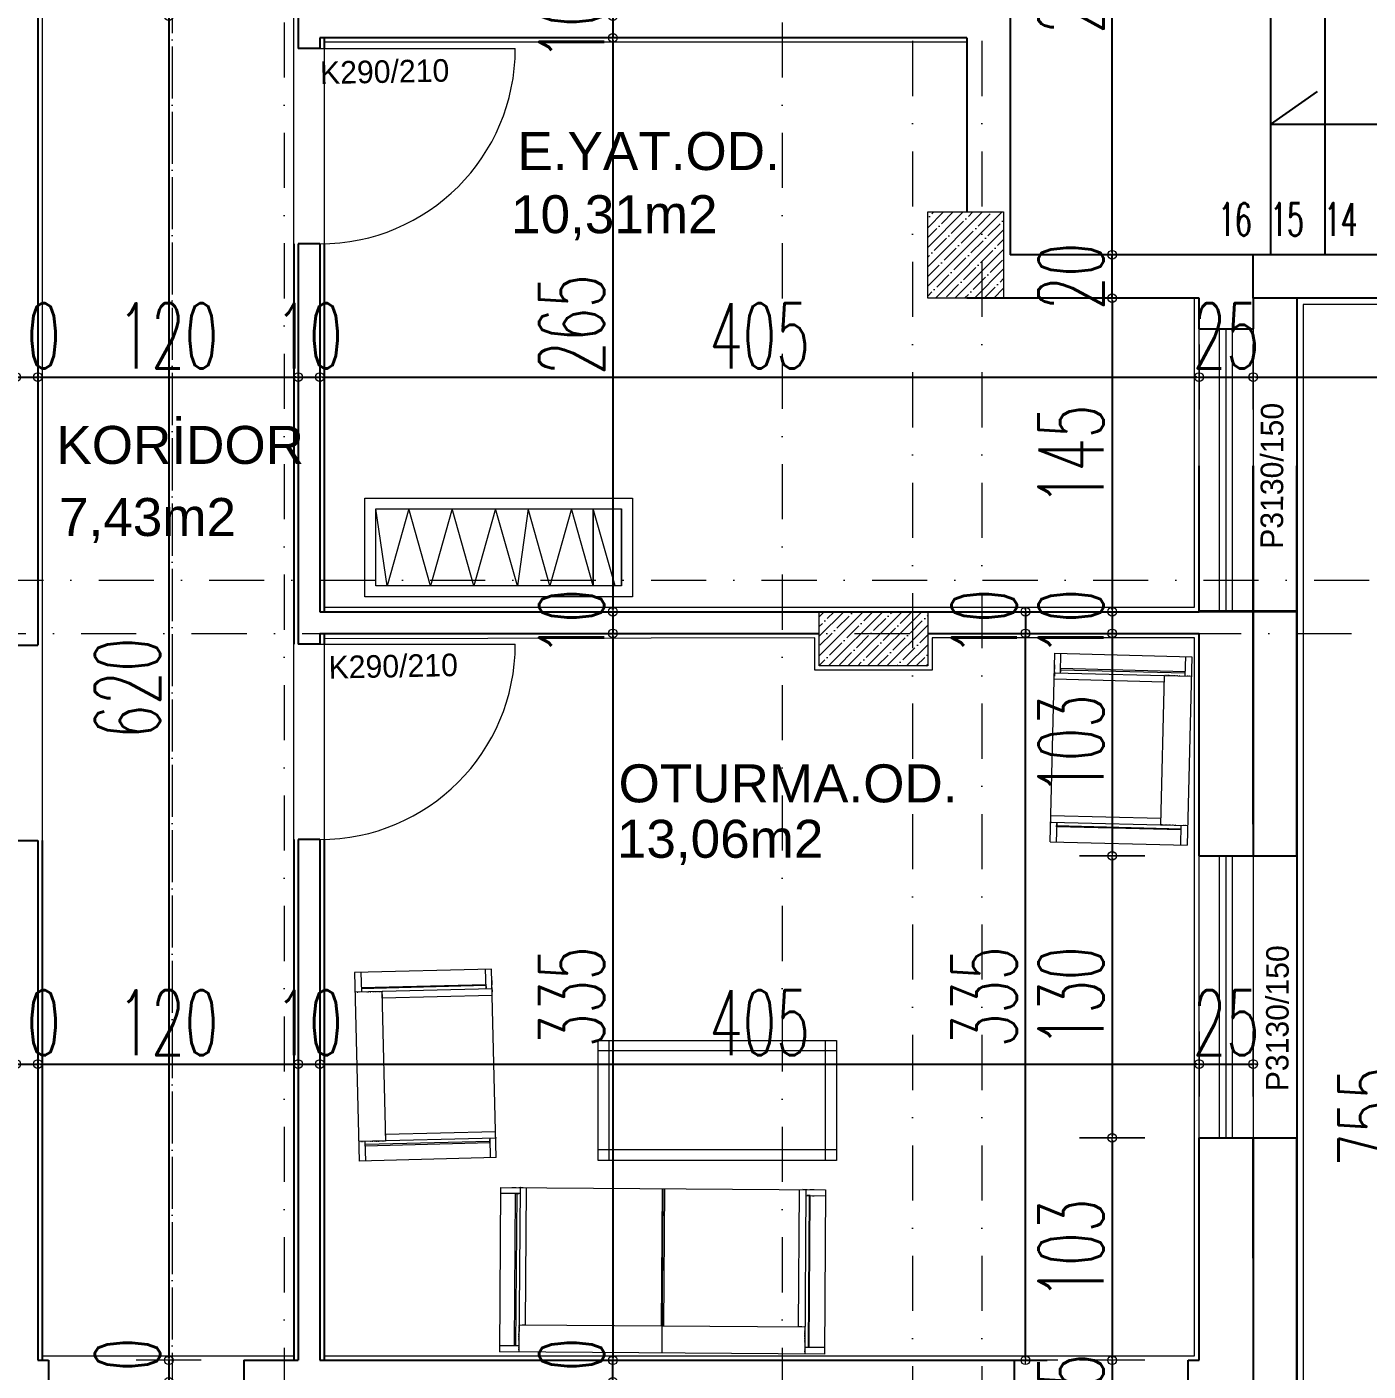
# Model space of a CAD drawing. Header units: millimetres. Extents: x -16104 to 67872, y -88009 to 12107.
# Drawn here: x 15597 to 16215, y 9726 to 10345 of the extents above; entities that cross this region are included whole.
import ezdxf

# ---------------------------------------------------------------- set-up
doc = ezdxf.new("R2010")
doc.units = ezdxf.units.MM
for name, pattern in [('ACAD_ISO04W100', [30, 24, -3, 0, -3]), ('ACAD_ISO07W100', [3, 0, -3]), ('DASHDOTX2', [50.8, 25.4, -12.7, 0, -12.7])]:
    doc.linetypes.add(name, pattern=pattern)
doc.layers.get('0').update_dxf_attribs({"color": 241})
for name, color, linetype, lineweight in [('AKS', 1, 'ACAD_ISO07W100', 5), ('akslar', 144, 'Continuous', 20), ('bacas', 11, 'Continuous', 5), ('duvar', 123, 'Continuous', 25), ('emsal&kolon', 1, 'Continuous', 5), ('kapı', 3, 'Continuous', 5), ('kolon', 1, 'Continuous', 5), ('merdiven', 4, 'Continuous', 25), ('OLCU', 54, 'Continuous', 13), ('pencere', 5, 'Continuous', 5), ('POZ', 36, 'Continuous', 18), ('SıVA', 40, 'Continuous', 9), ('tefriş', 30, 'Continuous', 5), ('ÖLÇÜ', 252, 'Continuous', 20)]:
    doc.layers.add(name, color=color, linetype=linetype, lineweight=lineweight)
doc.styles.add('DIM', font='Txttw.shx', dxfattribs={"width": 0.6})
doc.styles.add('M2', font='stylu.ttf', dxfattribs={"height": 10})
doc.dimstyles.new('50', dxfattribs={"dimscale": 0, "dimtxt": 30, "dimasz": 1, "dimexe": 0, "dimexo": 2, "dimgap": 4, "dimtad": 1, "dimdec": 0, "dimzin": 0, "dimdsep": 46, "dimtxsty": 'DIM', "dimblk1": 'DOT', "dimblk2": 'DOT', "dimsah": 1, "dimcen": 1.5, "dimdle": 3, "dimse1": 1, "dimse2": 1, "dimclrd": 256, "dimclre": 9, "dimclrt": 256, "dimadec": 0, "dimazin": 0, "dimtfac": 0.24, "dimtdec": 0, "dimtix": 1, "dimtmove": 2, "dimatfit": 3, "dimldrblk": 'DOT', "dimfxl": 0, "dimtolj": 1, "dimtzin": 15, "dimarcsym": 0})

# ---------------------------------------------------------------- blocks, each defined once
blk = doc.blocks.new('NEWBLOCK4')
at = {"layer": 'bacas'}
for p, q in [((-0.8505, 0.5894), (-0.8505, 2.0869)), ((-0.093, 2.0869), (-0.8505, 2.0869)), ((-0.8205, 2.0869), (-0.8205, 1.9969)), ((-0.1205, 1.9969), (-0.1205, 2.0869)), ((-0.093, 2.0869), (-0.093, 0.5894)), ((-0.093, 1.9969), (-0.8505, 1.9969)), ((-0.8405, 1.9969), (-0.838, 1.9969)), ((-0.833, 1.9969), (-0.8305, 1.9969)), ((-0.8205, 2.0169), (-0.1205, 2.0169)), ((-0.1205, 2.0119), (-0.8205, 2.0119)), ((-0.7955, 1.9969), (-0.793, 1.9969)), ((-0.788, 1.9969), (-0.7855, 1.9969)), ((-0.7805, 1.9969), (-0.778, 1.9969)), ((-0.773, 1.9969), (-0.7705, 1.9969)), ((-0.768, 1.9969), (-0.763, 1.9969)), ((-0.7605, 1.9969), (-0.758, 1.9969)), ((-0.7555, 1.9969), (-0.753, 1.9969)), ((-0.7505, 1.9969), (-0.748, 1.9969)), ((-0.7455, 1.9969), (-0.743, 1.9969)), ((-0.7405, 1.9969), (-0.738, 1.9969)), ((-0.7355, 1.9969), (-0.733, 1.9969)), ((-0.7305, 1.9969), (-0.728, 1.9969)), ((-0.7255, 1.9969), (-0.7255, 0.6794)), ((-0.7255, 1.9969), (-0.7255, 1.9944)), ((-0.1205, 2.0269), (-0.1205, 2.0344)), ((-0.1205, 2.0169), (-0.1205, 2.0019)), ((-0.1205, 2.0144), (-0.1205, 2.0119)), ((-0.093, 2.0344), (-0.093, 2.0144)), ((-0.093, 2.0019), (-0.093, 1.9819)), ((-0.093, 1.9944), (-0.093, 1.9969)), ((-0.7255, 1.9819), (-0.7255, 1.9669)), ((-0.7255, 1.9669), (-0.093, 1.9669)), ((-0.8505, 1.3369), (-0.093, 1.3369)), ((-0.093, 1.3425), (-0.7255, 1.3425)), ((-0.093, 1.3319), (-0.7255, 1.3319)), ((-0.7255, 0.6944), (-0.7255, 0.7094)), ((-0.7255, 0.7094), (-0.093, 0.7094)), ((-0.7255, 0.6794), (-0.7255, 0.6819)), ((-0.093, 0.6744), (-0.093, 0.6944)), ((-0.093, 0.6819), (-0.093, 0.6794)), ((-0.093, 0.6794), (-0.8505, 0.6794)), ((-0.8405, 0.6794), (-0.838, 0.6794)), ((-0.833, 0.6794), (-0.8305, 0.6794)), ((-0.8205, 0.5894), (-0.8205, 0.6794)), ((-0.1205, 0.6644), (-0.8205, 0.6644)), ((-0.8205, 0.6594), (-0.1205, 0.6594)), ((-0.7955, 0.6794), (-0.793, 0.6794)), ((-0.788, 0.6794), (-0.7855, 0.6794)), ((-0.7805, 0.6794), (-0.778, 0.6794)), ((-0.773, 0.6794), (-0.7705, 0.6794)), ((-0.768, 0.6794), (-0.763, 0.6794)), ((-0.7605, 0.6794), (-0.758, 0.6794)), ((-0.7555, 0.6794), (-0.753, 0.6794)), ((-0.7505, 0.6794), (-0.748, 0.6794)), ((-0.7455, 0.6794), (-0.743, 0.6794)), ((-0.7405, 0.6794), (-0.738, 0.6794)), ((-0.7355, 0.6794), (-0.733, 0.6794)), ((-0.7305, 0.6794), (-0.728, 0.6794)), ((-0.1205, 0.6794), (-0.1205, 0.5894)), ((-0.1205, 0.6594), (-0.1205, 0.6744)), ((-0.1205, 0.6619), (-0.1205, 0.6644)), ((-0.1205, 0.6494), (-0.1205, 0.6419)), ((-0.093, 0.6419), (-0.093, 0.6619)), ((-0.093, 0.5894), (-0.8505, 0.5894))]:
    blk.add_line(p, q, dxfattribs=at)
blk = doc.blocks.new('NEWBLOCK5')
at = {"layer": 'bacas'}
for p, q in [((1.4704, -0.1965), (0.3729, -0.1965)), ((0.3729, -0.1965), (0.3729, -0.749)), ((0.3729, -0.2465), (1.4704, -0.2465)), ((0.4229, -0.1965), (0.4229, -0.749)), ((1.4204, -0.1965), (1.4204, -0.749)), ((1.4704, -0.749), (1.4704, -0.1965)), ((1.4704, -0.7015), (0.3729, -0.7015)), ((0.3729, -0.749), (1.4704, -0.749))]:
    blk.add_line(p, q, dxfattribs=at)
blk = doc.blocks.new('tekli.')
at = {"layer": 'bacas'}
for p, q in [((43.44, 0), (-43.44, 0)), ((-43.44, 0), (-43.44, -63.16)), ((-38.19, 0), (-36.19, 0)), ((-34.94, 0), (-32.94, 0)), ((-34.19, 0), (-34.44, 0)), ((-34.44, 0), (-34.44, -63.16)), ((-31.44, -50.66), (-31.44, 0)), ((31.44, -50.66), (31.44, 0)), ((34.94, 0), (32.94, 0)), ((34.19, 0), (34.44, 0)), ((34.44, 0), (34.44, -63.16)), ((38.19, 0), (36.19, 0)), ((43.44, 0), (43.44, -63.16)), ((-34.44, -2.75), (-43.44, -2.75)), ((-37.44, -2.75), (-38.19, -2.75)), ((-36.44, -60.16), (-36.44, -2.75)), ((-36.44, -2.75), (-34.94, -2.75)), ((-36.19, -2.75), (-35.94, -2.75)), ((-35.94, -2.75), (-35.94, -60.16)), ((34.44, -2.75), (43.44, -2.75)), ((36.44, -2.75), (34.94, -2.75)), ((35.94, -2.75), (35.94, -60.16)), ((36.19, -2.75), (35.94, -2.75)), ((36.44, -60.16), (36.44, -2.75)), ((37.44, -2.75), (38.19, -2.75)), ((34.44, -50.66), (-34.44, -50.66)), ((-34.44, -50.66), (-34.19, -50.66)), ((-34.44, -51.16), (-34.44, -50.91)), ((-34.44, -51.66), (-34.44, -51.41)), ((-34.44, -52.16), (-34.44, -51.91)), ((-34.44, -52.66), (-34.44, -52.41)), ((-34.44, -53.16), (-34.44, -52.91)), ((-34.44, -53.66), (-34.44, -53.41)), ((-34.44, -54.16), (-34.44, -53.91)), ((-34.44, -54.91), (-34.44, -54.41)), ((-34.44, -55.41), (-34.44, -55.16)), ((-32.94, -50.66), (-31.44, -50.66)), ((32.94, -50.66), (31.44, -50.66)), ((34.44, -50.66), (34.19, -50.66)), ((34.44, -51.16), (34.44, -50.91)), ((34.44, -51.66), (34.44, -51.41)), ((34.44, -52.16), (34.44, -51.91)), ((34.44, -52.66), (34.44, -52.41)), ((34.44, -53.16), (34.44, -52.91)), ((34.44, -53.66), (34.44, -53.41)), ((34.44, -54.16), (34.44, -53.91)), ((34.44, -54.91), (34.44, -54.41)), ((34.44, -55.41), (34.44, -55.16)), ((-43.44, -60.16), (-34.44, -60.16)), ((-34.44, -56.16), (-34.44, -55.91)), ((-34.44, -56.91), (-34.44, -56.66)), ((-34.44, -57.66), (-34.44, -57.41)), ((-34.44, -61.41), (-34.44, -61.16)), ((-34.44, -62.16), (-34.44, -61.91)), ((34.44, -56.16), (34.44, -55.91)), ((34.44, -56.91), (34.44, -56.66)), ((34.44, -57.66), (34.44, -57.41)), ((43.44, -60.16), (34.44, -60.16)), ((34.44, -61.41), (34.44, -61.16)), ((34.44, -62.16), (34.44, -61.91)), ((-43.44, -63.16), (43.44, -63.16))]:
    blk.add_line(p, q, dxfattribs=at)
blk = doc.blocks.new('cv')
at = {"layer": 'tefriş', "linetype": 'ByBlock'}
for p, q in [((-13586.28, -26708.58), (-13586.28, -26744.07)), ((-13573.28, -26708.58), (-13573.28, -26744.07))]:
    blk.add_line(p, q, dxfattribs=at)
for points in [[(-13591.28, -26703.58), (-13468.02, -26703.58), (-13468.02, -26749.07), (-13591.28, -26749.07)], [(-13586.28, -26708.58), (-13473.02, -26708.58), (-13473.02, -26744.07), (-13586.28, -26744.07)]]:
    blk.add_lwpolyline(points, close=True, dxfattribs=at)
blk.add_lwpolyline([(-13583.28, -26708.58), (-13573.28, -26744.07), (-13573.28, -26708.58), (-13563.28, -26744.07), (-13553.28, -26708.58), (-13543.28, -26744.07), (-13538.28, -26708.58), (-13528.28, -26744.07), (-13518.28, -26708.58), (-13508.28, -26744.07), (-13498.28, -26708.58), (-13488.28, -26744.07), (-13478.28, -26708.58), (-13473.02, -26744.07)], dxfattribs=at)
blk = doc.blocks.new('DOT')
for p, q in [((0, 15), (0, -15)), ((-2, 0), (0, 0)), ((2, 0), (0, 0))]:
    blk.add_line(p, q)
blk.add_circle((0, 0), 2)
blk = doc.blocks.new('*D4094')
at = {"layer": 'Defpoints', "color": 0, "transparency": 16777216}
for p in [(15591.71, 10183.66), (15601.71, 10183.66), (15601.71, 10183.66)]:
    blk.add_point(p, dxfattribs=at)
at = {"layer": 'OLCU', "lineweight": -2, "transparency": 16777216}
for p, q in [((15590.71, 10183.66), (15589.71, 10183.66)), ((15591.71, 10183.66), (15601.71, 10183.66)), ((15602.71, 10183.66), (15603.71, 10183.66))]:
    blk.add_line(p, q, dxfattribs=at)
blk.add_blockref('DOT', (15591.71, 10183.66), dxfattribs=at)
at = {"layer": 'OLCU', "lineweight": -2, "transparency": 16777216, "rotation": 180}
blk.add_blockref('DOT', (15601.71, 10183.66), dxfattribs=at)
at = {"layer": 'OLCU', "transparency": 16777216, "insert": (15596.71, 10202.66), "char_height": 30, "attachment_point": 5, "style": 'DIM'}
blk.add_mtext('\\A1;10', dxfattribs=at)
blk = doc.blocks.new('*D4095')
at = {"layer": 'Defpoints', "color": 0, "transparency": 16777216}
for p in [(15601.71, 10183.66), (15721.71, 10183.66), (15721.71, 10183.66)]:
    blk.add_point(p, dxfattribs=at)
at = {"layer": 'OLCU', "lineweight": -2, "transparency": 16777216}
blk.add_line((15602.71, 10183.66), (15720.71, 10183.66), dxfattribs=at)
at = {"layer": 'OLCU', "lineweight": -2, "transparency": 16777216, "rotation": 180}
blk.add_blockref('DOT', (15601.71, 10183.66), dxfattribs=at)
at = {"layer": 'OLCU', "lineweight": -2, "transparency": 16777216}
blk.add_blockref('DOT', (15721.71, 10183.66), dxfattribs=at)
at = {"layer": 'OLCU', "transparency": 16777216, "insert": (15661.71, 10202.66), "char_height": 30, "attachment_point": 5, "style": 'DIM'}
blk.add_mtext('\\A1;120', dxfattribs=at)
blk = doc.blocks.new('*D4096')
at = {"layer": 'Defpoints', "color": 0, "transparency": 16777216}
for p in [(15721.71, 10183.66), (15731.71, 10183.66), (15731.71, 10183.66)]:
    blk.add_point(p, dxfattribs=at)
at = {"layer": 'OLCU', "lineweight": -2, "transparency": 16777216}
for p, q in [((15720.71, 10183.66), (15719.71, 10183.66)), ((15721.71, 10183.66), (15731.71, 10183.66)), ((15732.71, 10183.66), (15733.71, 10183.66))]:
    blk.add_line(p, q, dxfattribs=at)
blk.add_blockref('DOT', (15721.71, 10183.66), dxfattribs=at)
at = {"layer": 'OLCU', "lineweight": -2, "transparency": 16777216, "rotation": 180}
blk.add_blockref('DOT', (15731.71, 10183.66), dxfattribs=at)
at = {"layer": 'OLCU', "transparency": 16777216, "insert": (15726.71, 10202.66), "char_height": 30, "attachment_point": 5, "style": 'DIM'}
blk.add_mtext('\\A1;10', dxfattribs=at)
blk = doc.blocks.new('*D4099')
at = {"layer": 'Defpoints', "color": 0, "transparency": 16777216}
for p in [(15591.71, 9867.08), (15601.71, 9867.08), (15601.71, 9867.08)]:
    blk.add_point(p, dxfattribs=at)
at = {"layer": 'OLCU', "lineweight": -2, "transparency": 16777216}
for p, q in [((15590.71, 9867.08), (15589.71, 9867.08)), ((15591.71, 9867.08), (15601.71, 9867.08)), ((15602.71, 9867.08), (15603.71, 9867.08))]:
    blk.add_line(p, q, dxfattribs=at)
blk.add_blockref('DOT', (15591.71, 9867.08), dxfattribs=at)
at = {"layer": 'OLCU', "lineweight": -2, "transparency": 16777216, "rotation": 180}
blk.add_blockref('DOT', (15601.71, 9867.08), dxfattribs=at)
at = {"layer": 'OLCU', "transparency": 16777216, "insert": (15596.71, 9886.08), "char_height": 30, "attachment_point": 5, "style": 'DIM'}
blk.add_mtext('\\A1;10', dxfattribs=at)
blk = doc.blocks.new('*D4100')
at = {"layer": 'Defpoints', "color": 0, "transparency": 16777216}
for p in [(15601.71, 9867.08), (15721.71, 9867.08), (15721.71, 9867.08)]:
    blk.add_point(p, dxfattribs=at)
at = {"layer": 'OLCU', "lineweight": -2, "transparency": 16777216}
blk.add_line((15602.71, 9867.08), (15720.71, 9867.08), dxfattribs=at)
at = {"layer": 'OLCU', "lineweight": -2, "transparency": 16777216, "rotation": 180}
blk.add_blockref('DOT', (15601.71, 9867.08), dxfattribs=at)
at = {"layer": 'OLCU', "lineweight": -2, "transparency": 16777216}
blk.add_blockref('DOT', (15721.71, 9867.08), dxfattribs=at)
at = {"layer": 'OLCU', "transparency": 16777216, "insert": (15661.71, 9886.08), "char_height": 30, "attachment_point": 5, "style": 'DIM'}
blk.add_mtext('\\A1;120', dxfattribs=at)
blk = doc.blocks.new('*D4101')
at = {"layer": 'Defpoints', "color": 0, "transparency": 16777216}
for p in [(15721.71, 9867.08), (15731.71, 9867.08), (15731.71, 9867.08)]:
    blk.add_point(p, dxfattribs=at)
at = {"layer": 'OLCU', "lineweight": -2, "transparency": 16777216}
for p, q in [((15720.71, 9867.08), (15719.71, 9867.08)), ((15721.71, 9867.08), (15731.71, 9867.08)), ((15732.71, 9867.08), (15733.71, 9867.08))]:
    blk.add_line(p, q, dxfattribs=at)
blk.add_blockref('DOT', (15721.71, 9867.08), dxfattribs=at)
at = {"layer": 'OLCU', "lineweight": -2, "transparency": 16777216, "rotation": 180}
blk.add_blockref('DOT', (15731.71, 9867.08), dxfattribs=at)
at = {"layer": 'OLCU', "transparency": 16777216, "insert": (15726.71, 9886.08), "char_height": 30, "attachment_point": 5, "style": 'DIM'}
blk.add_mtext('\\A1;10', dxfattribs=at)
blk = doc.blocks.new('*D4102')
at = {"layer": 'Defpoints', "color": 0, "transparency": 16777216}
for p in [(15731.71, 9867.08), (16136.71, 9867.08), (16136.71, 9867.08)]:
    blk.add_point(p, dxfattribs=at)
at = {"layer": 'OLCU', "lineweight": -2, "transparency": 16777216}
blk.add_line((15732.71, 9867.08), (16135.71, 9867.08), dxfattribs=at)
at = {"layer": 'OLCU', "lineweight": -2, "transparency": 16777216, "rotation": 180}
blk.add_blockref('DOT', (15731.71, 9867.08), dxfattribs=at)
at = {"layer": 'OLCU', "lineweight": -2, "transparency": 16777216}
blk.add_blockref('DOT', (16136.71, 9867.08), dxfattribs=at)
at = {"layer": 'OLCU', "transparency": 16777216, "insert": (15934.21, 9886.08), "char_height": 30, "attachment_point": 5, "style": 'DIM'}
blk.add_mtext('\\A1;405', dxfattribs=at)
blk = doc.blocks.new('*D4103')
at = {"layer": 'Defpoints', "color": 0, "transparency": 16777216}
for p in [(16136.71, 9867.08), (16161.71, 9867.08), (16161.71, 9867.08)]:
    blk.add_point(p, dxfattribs=at)
at = {"layer": 'OLCU', "lineweight": -2, "transparency": 16777216}
for p, q in [((16135.71, 9867.08), (16134.71, 9867.08)), ((16136.71, 9867.08), (16161.71, 9867.08)), ((16162.71, 9867.08), (16163.71, 9867.08))]:
    blk.add_line(p, q, dxfattribs=at)
blk.add_blockref('DOT', (16136.71, 9867.08), dxfattribs=at)
at = {"layer": 'OLCU', "lineweight": -2, "transparency": 16777216, "rotation": 180}
blk.add_blockref('DOT', (16161.71, 9867.08), dxfattribs=at)
at = {"layer": 'OLCU', "transparency": 16777216, "insert": (16149.21, 9886.08), "char_height": 30, "attachment_point": 5, "style": 'DIM'}
blk.add_mtext('\\A1;25', dxfattribs=at)
blk = doc.blocks.new('*D4119')
at = {"layer": 'Defpoints', "color": 0, "transparency": 16777216}
for p in [(16096.71, 10220.04), (16096.71, 10075.54), (16096.71, 10075.54)]:
    blk.add_point(p, dxfattribs=at)
at = {"layer": 'OLCU', "lineweight": -2, "transparency": 16777216}
blk.add_line((16096.71, 10219.04), (16096.71, 10076.54), dxfattribs=at)
for p, rotation in [((16096.71, 10220.04), 90), ((16096.71, 10075.54), 270)]:
    blk.add_blockref('DOT', p, dxfattribs=dict(at, rotation=rotation))
at = {"layer": 'OLCU', "transparency": 16777216, "insert": (16077.71, 10147.79), "char_height": 30, "attachment_point": 5, "rotation": 90, "style": 'DIM'}
blk.add_mtext('\\A1;145', dxfattribs=at)
blk = doc.blocks.new('*D4120')
at = {"layer": 'Defpoints', "color": 0, "transparency": 16777216}
for p in [(16096.71, 10075.54), (16096.71, 10065.54), (16096.71, 10065.54)]:
    blk.add_point(p, dxfattribs=at)
at = {"layer": 'OLCU', "lineweight": -2, "transparency": 16777216}
for p, q in [((16096.71, 10076.54), (16096.71, 10077.54)), ((16096.71, 10075.54), (16096.71, 10065.54)), ((16096.71, 10064.54), (16096.71, 10063.54))]:
    blk.add_line(p, q, dxfattribs=at)
for p, rotation in [((16096.71, 10075.54), 270), ((16096.71, 10065.54), 90)]:
    blk.add_blockref('DOT', p, dxfattribs=dict(at, rotation=rotation))
at = {"layer": 'OLCU', "transparency": 16777216, "insert": (16077.71, 10070.54), "char_height": 30, "attachment_point": 5, "rotation": 90, "style": 'DIM'}
blk.add_mtext('\\A1;10', dxfattribs=at)
blk = doc.blocks.new('*D4403')
at = {"layer": 'Defpoints', "color": 0, "transparency": 16777216}
for p in [(16136.71, 10065.54), (16096.71, 9963.04), (16136.71, 9963.04)]:
    blk.add_point(p, dxfattribs=at)
at = {"layer": 'OLCU', "lineweight": -2, "transparency": 16777216}
blk.add_line((16096.71, 10064.54), (16096.71, 9964.04), dxfattribs=at)
for p, rotation in [((16096.71, 10065.54), 90), ((16096.71, 9963.04), 270)]:
    blk.add_blockref('DOT', p, dxfattribs=dict(at, rotation=rotation))
at = {"layer": 'OLCU', "transparency": 16777216, "insert": (16077.71, 10014.29), "char_height": 30, "attachment_point": 5, "rotation": 90, "style": 'DIM'}
blk.add_mtext('\\A1;103', dxfattribs=at)
blk = doc.blocks.new('*D4404')
at = {"layer": 'Defpoints', "color": 0, "transparency": 16777216}
for p in [(16136.71, 9963.04), (16096.71, 9833.04), (16136.71, 9833.04)]:
    blk.add_point(p, dxfattribs=at)
at = {"layer": 'OLCU', "lineweight": -2, "transparency": 16777216}
blk.add_line((16096.71, 9962.04), (16096.71, 9834.04), dxfattribs=at)
for p, rotation in [((16096.71, 9963.04), 90), ((16096.71, 9833.04), 270)]:
    blk.add_blockref('DOT', p, dxfattribs=dict(at, rotation=rotation))
at = {"layer": 'OLCU', "transparency": 16777216, "insert": (16077.71, 9898.04), "char_height": 30, "attachment_point": 5, "rotation": 90, "style": 'DIM'}
blk.add_mtext('\\A1;130', dxfattribs=at)
blk = doc.blocks.new('*D4405')
at = {"layer": 'Defpoints', "color": 0, "transparency": 16777216}
for p in [(16136.71, 9833.04), (16096.71, 9730.54), (16136.71, 9730.54)]:
    blk.add_point(p, dxfattribs=at)
at = {"layer": 'OLCU', "lineweight": -2, "transparency": 16777216}
blk.add_line((16096.71, 9832.04), (16096.71, 9731.54), dxfattribs=at)
for p, rotation in [((16096.71, 9833.04), 90), ((16096.71, 9730.54), 270)]:
    blk.add_blockref('DOT', p, dxfattribs=dict(at, rotation=rotation))
at = {"layer": 'OLCU', "transparency": 16777216, "insert": (16077.71, 9781.79), "char_height": 30, "attachment_point": 5, "rotation": 90, "style": 'DIM'}
blk.add_mtext('\\A1;103', dxfattribs=at)
blk = doc.blocks.new('*D4406')
at = {"layer": 'Defpoints', "color": 0, "transparency": 16777216}
for p in [(16131.71, 9730.54), (16096.71, 9705.54), (16131.71, 9705.54)]:
    blk.add_point(p, dxfattribs=at)
at = {"layer": 'OLCU', "lineweight": -2, "transparency": 16777216}
for p, q in [((16096.71, 9731.54), (16096.71, 9732.54)), ((16096.71, 9730.54), (16096.71, 9705.54)), ((16096.71, 9704.54), (16096.71, 9703.54))]:
    blk.add_line(p, q, dxfattribs=at)
for p, rotation in [((16096.71, 9730.54), 270), ((16096.71, 9705.54), 90)]:
    blk.add_blockref('DOT', p, dxfattribs=dict(at, rotation=rotation))
at = {"layer": 'OLCU', "transparency": 16777216, "insert": (16077.71, 9718.04), "char_height": 30, "attachment_point": 5, "rotation": 90, "style": 'DIM'}
blk.add_mtext('\\A1;25', dxfattribs=at)
blk = doc.blocks.new('*D4122')
at = {"layer": 'Defpoints', "color": 0, "transparency": 16777216}
for p in [(16056.71, 10075.54), (16056.71, 10065.54), (16056.71, 10065.54)]:
    blk.add_point(p, dxfattribs=at)
at = {"layer": 'OLCU', "lineweight": -2, "transparency": 16777216}
for p, q in [((16056.71, 10076.54), (16056.71, 10077.54)), ((16056.71, 10075.54), (16056.71, 10065.54)), ((16056.71, 10064.54), (16056.71, 10063.54))]:
    blk.add_line(p, q, dxfattribs=at)
for p, rotation in [((16056.71, 10075.54), 270), ((16056.71, 10065.54), 90)]:
    blk.add_blockref('DOT', p, dxfattribs=dict(at, rotation=rotation))
at = {"layer": 'OLCU', "transparency": 16777216, "insert": (16037.71, 10070.54), "char_height": 30, "attachment_point": 5, "rotation": 90, "style": 'DIM'}
blk.add_mtext('\\A1;10', dxfattribs=at)
blk = doc.blocks.new('*D4409')
at = {"layer": 'Defpoints', "color": 0, "transparency": 16777216}
for p in [(16051.49, 10065.54), (16056.71, 10065.54), (16051.71, 9730.54)]:
    blk.add_point(p, dxfattribs=at)
at = {"layer": 'OLCU', "lineweight": -2, "transparency": 16777216}
blk.add_line((16056.71, 9731.54), (16056.71, 10064.54), dxfattribs=at)
for p, rotation in [((16056.71, 10065.54), 90), ((16056.71, 9730.54), 270)]:
    blk.add_blockref('DOT', p, dxfattribs=dict(at, rotation=rotation))
at = {"layer": 'OLCU', "transparency": 16777216, "insert": (16037.71, 9898.04), "char_height": 30, "attachment_point": 5, "rotation": 90, "style": 'DIM'}
blk.add_mtext('\\A1;335', dxfattribs=at)
blk = doc.blocks.new('*D4124')
at = {"layer": 'Defpoints', "color": 0, "transparency": 16777216}
for p in [(15910.19, 10350.04), (15866.71, 10340.04), (15910.19, 10340.04)]:
    blk.add_point(p, dxfattribs=at)
at = {"layer": 'OLCU', "lineweight": -2, "transparency": 16777216}
for p, q in [((15866.71, 10351.04), (15866.71, 10352.04)), ((15866.71, 10350.04), (15866.71, 10340.04)), ((15866.71, 10339.04), (15866.71, 10338.04))]:
    blk.add_line(p, q, dxfattribs=at)
for p, rotation in [((15866.71, 10350.04), 270), ((15866.71, 10340.04), 90)]:
    blk.add_blockref('DOT', p, dxfattribs=dict(at, rotation=rotation))
at = {"layer": 'OLCU', "transparency": 16777216, "insert": (15847.71, 10345.04), "char_height": 30, "attachment_point": 5, "rotation": 90, "style": 'DIM'}
blk.add_mtext('\\A1;10', dxfattribs=at)
blk = doc.blocks.new('*D4126')
at = {"layer": 'Defpoints', "color": 0, "transparency": 16777216}
for p in [(15866.71, 9730.54), (15866.71, 9730.54), (15866.53, 9720.54)]:
    blk.add_point(p, dxfattribs=at)
at = {"layer": 'OLCU', "lineweight": -2, "transparency": 16777216}
for p, q in [((15866.71, 9731.54), (15866.71, 9732.54)), ((15866.71, 9720.54), (15866.71, 9730.54)), ((15866.71, 9719.54), (15866.71, 9718.54))]:
    blk.add_line(p, q, dxfattribs=at)
for p, rotation in [((15866.71, 9730.54), 270), ((15866.71, 9720.54), 90)]:
    blk.add_blockref('DOT', p, dxfattribs=dict(at, rotation=rotation))
at = {"layer": 'OLCU', "transparency": 16777216, "insert": (15847.71, 9725.54), "char_height": 30, "attachment_point": 5, "rotation": 90, "style": 'DIM'}
blk.add_mtext('\\A1;10', dxfattribs=at)
blk = doc.blocks.new('*D4128')
at = {"layer": 'Defpoints', "color": 0, "transparency": 16777216}
for p in [(15631.71, 10350.04), (15631.71, 9730.54), (15662.07, 9730.54)]:
    blk.add_point(p, dxfattribs=at)
at = {"layer": 'OLCU', "lineweight": -2, "transparency": 16777216}
blk.add_line((15662.07, 10349.04), (15662.07, 9731.54), dxfattribs=at)
for p, rotation in [((15662.07, 10350.04), 90), ((15662.07, 9730.54), 270)]:
    blk.add_blockref('DOT', p, dxfattribs=dict(at, rotation=rotation))
at = {"layer": 'OLCU', "transparency": 16777216, "insert": (15643.07, 10040.29), "char_height": 30, "attachment_point": 5, "rotation": 90, "style": 'DIM'}
blk.add_mtext('\\A1;620', dxfattribs=at)
blk = doc.blocks.new('*D4129')
at = {"layer": 'Defpoints', "color": 0, "transparency": 16777216}
for p in [(15636.71, 9730.54), (15636.71, 9720.54), (15662.05, 9720.54)]:
    blk.add_point(p, dxfattribs=at)
at = {"layer": 'OLCU', "lineweight": -2, "transparency": 16777216}
for p, q in [((15662.05, 9731.54), (15662.05, 9732.54)), ((15662.05, 9730.54), (15662.05, 9720.54)), ((15662.05, 9719.54), (15662.05, 9718.54))]:
    blk.add_line(p, q, dxfattribs=at)
for p, rotation in [((15662.05, 9730.54), 270), ((15662.05, 9720.54), 90)]:
    blk.add_blockref('DOT', p, dxfattribs=dict(at, rotation=rotation))
at = {"layer": 'OLCU', "transparency": 16777216, "insert": (15643.05, 9725.54), "char_height": 30, "attachment_point": 5, "rotation": 90, "style": 'DIM'}
blk.add_mtext('\\A1;10', dxfattribs=at)
blk = doc.blocks.new('*D4318')
at = {"layer": 'Defpoints', "color": 0, "transparency": 16777216}
for p in [(16096.71, 10240.04), (16096.71, 10240.04), (16096.71, 10220.04)]:
    blk.add_point(p, dxfattribs=at)
at = {"layer": 'OLCU', "lineweight": -2, "transparency": 16777216}
for p, q in [((16096.71, 10241.04), (16096.71, 10242.04)), ((16096.71, 10220.04), (16096.71, 10240.04)), ((16096.71, 10219.04), (16096.71, 10218.04))]:
    blk.add_line(p, q, dxfattribs=at)
for p, rotation in [((16096.71, 10240.04), 270), ((16096.71, 10220.04), 90)]:
    blk.add_blockref('DOT', p, dxfattribs=dict(at, rotation=rotation))
at = {"layer": 'OLCU', "transparency": 16777216, "insert": (16077.71, 10230.04), "char_height": 30, "attachment_point": 5, "rotation": 90, "style": 'DIM'}
blk.add_mtext('\\A1;20', dxfattribs=at)
blk = doc.blocks.new('*D4319')
at = {"layer": 'Defpoints', "color": 0, "transparency": 16777216}
for p in [(16096.71, 10490.04), (16096.71, 10490.04), (16096.71, 10240.04)]:
    blk.add_point(p, dxfattribs=at)
at = {"layer": 'OLCU', "lineweight": -2, "transparency": 16777216}
blk.add_line((16096.71, 10241.04), (16096.71, 10489.04), dxfattribs=at)
for p, rotation in [((16096.71, 10490.04), 90), ((16096.71, 10240.04), 270)]:
    blk.add_blockref('DOT', p, dxfattribs=dict(at, rotation=rotation))
at = {"layer": 'OLCU', "transparency": 16777216, "insert": (16077.71, 10365.04), "char_height": 30, "attachment_point": 5, "rotation": 90, "style": 'DIM'}
blk.add_mtext('\\A1;250', dxfattribs=at)
blk = doc.blocks.new('*D4011')
at = {"layer": 'Defpoints', "color": 0, "transparency": 16777216}
for p in [(15731.71, 10183.66), (16136.71, 10183.66), (16136.71, 10183.66)]:
    blk.add_point(p, dxfattribs=at)
at = {"layer": 'OLCU', "lineweight": -2, "transparency": 16777216}
blk.add_line((15732.71, 10183.66), (16135.71, 10183.66), dxfattribs=at)
at = {"layer": 'OLCU', "lineweight": -2, "transparency": 16777216, "rotation": 180}
blk.add_blockref('DOT', (15731.71, 10183.66), dxfattribs=at)
at = {"layer": 'OLCU', "lineweight": -2, "transparency": 16777216}
blk.add_blockref('DOT', (16136.71, 10183.66), dxfattribs=at)
at = {"layer": 'OLCU', "transparency": 16777216, "insert": (15934.21, 10202.66), "char_height": 30, "attachment_point": 5, "style": 'DIM'}
blk.add_mtext('\\A1;405', dxfattribs=at)
blk = doc.blocks.new('*D4322')
at = {"layer": 'Defpoints', "color": 0, "transparency": 16777216}
for p in [(16136.71, 10183.66), (16161.71, 10183.66), (16161.71, 10183.66)]:
    blk.add_point(p, dxfattribs=at)
at = {"layer": 'OLCU', "lineweight": -2, "transparency": 16777216}
for p, q in [((16135.71, 10183.66), (16134.71, 10183.66)), ((16136.71, 10183.66), (16161.71, 10183.66)), ((16162.71, 10183.66), (16163.71, 10183.66))]:
    blk.add_line(p, q, dxfattribs=at)
blk.add_blockref('DOT', (16136.71, 10183.66), dxfattribs=at)
at = {"layer": 'OLCU', "lineweight": -2, "transparency": 16777216, "rotation": 180}
blk.add_blockref('DOT', (16161.71, 10183.66), dxfattribs=at)
at = {"layer": 'OLCU', "transparency": 16777216, "insert": (16149.21, 10202.66), "char_height": 30, "attachment_point": 5, "style": 'DIM'}
blk.add_mtext('\\A1;25', dxfattribs=at)
blk = doc.blocks.new('*D4323')
at = {"layer": 'Defpoints', "color": 0, "transparency": 16777216}
for p in [(16161.71, 10220.04), (16484.71, 10220.04), (16484.71, 10183.66)]:
    blk.add_point(p, dxfattribs=at)
at = {"layer": 'OLCU', "lineweight": -2, "transparency": 16777216}
blk.add_line((16162.71, 10183.66), (16483.71, 10183.66), dxfattribs=at)
at = {"layer": 'OLCU', "lineweight": -2, "transparency": 16777216, "rotation": 180}
blk.add_blockref('DOT', (16161.71, 10183.66), dxfattribs=at)
at = {"layer": 'OLCU', "lineweight": -2, "transparency": 16777216}
blk.add_blockref('DOT', (16484.71, 10183.66), dxfattribs=at)
at = {"layer": 'OLCU', "transparency": 16777216, "insert": (16323.21, 10202.66), "char_height": 30, "attachment_point": 5, "style": 'DIM'}
blk.add_mtext('\\A1;323', dxfattribs=at)
blk = doc.blocks.new('*D4325')
at = {"layer": 'Defpoints', "color": 0, "transparency": 16777216}
for p in [(16161.71, 10220.04), (16234.98, 10220.04), (16161.71, 9465.54)]:
    blk.add_point(p, dxfattribs=at)
at = {"layer": 'OLCU', "lineweight": -2, "transparency": 16777216}
blk.add_line((16234.98, 9466.54), (16234.98, 10219.04), dxfattribs=at)
for p, rotation in [((16234.98, 10220.04), 90), ((16234.98, 9465.54), 270)]:
    blk.add_blockref('DOT', p, dxfattribs=dict(at, rotation=rotation))
at = {"layer": 'OLCU', "transparency": 16777216, "insert": (16215.98, 9842.79), "char_height": 30, "attachment_point": 5, "rotation": 90, "style": 'DIM'}
blk.add_mtext('\\A1;755', dxfattribs=at)
blk = doc.blocks.new('*D4311')
at = {"layer": 'Defpoints', "color": 0, "transparency": 16777216}
for p in [(15866.71, 10340.04), (15866.71, 10075.54), (15866.71, 10075.54)]:
    blk.add_point(p, dxfattribs=at)
at = {"layer": 'OLCU', "lineweight": -2, "transparency": 16777216}
blk.add_line((15866.71, 10339.04), (15866.71, 10076.54), dxfattribs=at)
for p, rotation in [((15866.71, 10340.04), 90), ((15866.71, 10075.54), 270)]:
    blk.add_blockref('DOT', p, dxfattribs=dict(at, rotation=rotation))
at = {"layer": 'OLCU', "transparency": 16777216, "insert": (15847.71, 10207.79), "char_height": 30, "attachment_point": 5, "rotation": 90, "style": 'DIM'}
blk.add_mtext('\\A1;265', dxfattribs=at)
blk = doc.blocks.new('*D4312')
at = {"layer": 'Defpoints', "color": 0, "transparency": 16777216}
for p in [(15866.71, 10075.54), (15866.71, 10065.54), (15866.71, 10065.54)]:
    blk.add_point(p, dxfattribs=at)
at = {"layer": 'OLCU', "lineweight": -2, "transparency": 16777216}
for p, q in [((15866.71, 10076.54), (15866.71, 10077.54)), ((15866.71, 10075.54), (15866.71, 10065.54)), ((15866.71, 10064.54), (15866.71, 10063.54))]:
    blk.add_line(p, q, dxfattribs=at)
for p, rotation in [((15866.71, 10075.54), 270), ((15866.71, 10065.54), 90)]:
    blk.add_blockref('DOT', p, dxfattribs=dict(at, rotation=rotation))
at = {"layer": 'OLCU', "transparency": 16777216, "insert": (15847.71, 10070.54), "char_height": 30, "attachment_point": 5, "rotation": 90, "style": 'DIM'}
blk.add_mtext('\\A1;10', dxfattribs=at)
blk = doc.blocks.new('*D4313')
at = {"layer": 'Defpoints', "color": 0, "transparency": 16777216}
for p in [(15866.71, 10065.54), (15866.71, 9730.54), (15866.71, 9730.54)]:
    blk.add_point(p, dxfattribs=at)
at = {"layer": 'OLCU', "lineweight": -2, "transparency": 16777216}
blk.add_line((15866.71, 10064.54), (15866.71, 9731.54), dxfattribs=at)
for p, rotation in [((15866.71, 10065.54), 90), ((15866.71, 9730.54), 270)]:
    blk.add_blockref('DOT', p, dxfattribs=dict(at, rotation=rotation))
at = {"layer": 'OLCU', "transparency": 16777216, "insert": (15847.71, 9898.04), "char_height": 30, "attachment_point": 5, "rotation": 90, "style": 'DIM'}
blk.add_mtext('\\A1;335', dxfattribs=at)

msp = doc.modelspace()

# ---------------------------------------------------------------- hatches: boundary and pattern name
at = {"layer": 'kolon'}
h = msp.add_hatch(dxfattribs=at)
h.set_pattern_fill('ANSI35,_O', color=256)
h.set_pattern_definition([(45, (7205.1105, 0), (-4.490128, 4.490128), []), (45, (7209.6007, 0), (-4.490128, 4.490128), [7.9375, -1.5875, 0, -1.5875])])
h.paths.add_polyline_path([(16014.71, 10220.04), (16036.71, 10220.04), (16036.71, 10240.04), (16036.71, 10259.74), (16014.71, 10259.74)])
h.paths.add_polyline_path([(16014.71, 10259.74), (16011.71, 10259.74), (16011.71, 10220.04), (16014.71, 10220.04)])
h.paths.add_polyline_path([(16036.71, 10220.04), (16046.71, 10220.04), (16046.71, 10240.04), (16046.71, 10259.74), (16036.71, 10259.74)])
h = msp.add_hatch(dxfattribs=at)
h.set_pattern_fill('ANSI35,_O', color=256)
h.set_pattern_definition([(45, (10553.689, 6128.949), (-4.490128, 4.490128), []), (45, (10558.179, 6128.949), (-4.490128, 4.490128), [7.9375, -1.5875, 0, -1.5875])])
h.paths.add_polyline_path([(16011.71, 10050.54), (16011.71, 10075.54), (15961.71, 10075.54), (15961.71, 10050.54)])

# ---------------------------------------------------------------- linework, layer by layer
msp.add_line((16161.71, 10220.04), (16161.71, 10240.04))
at = {"layer": 'AKS', "color": 1, "linetype": 'ACAD_ISO04W100'}
msp.add_line((15663.68, 11690.54), (15663.68, 9368.1), dxfattribs=at)
at = {"layer": 'akslar', "linetype": 'DASHDOTX2'}
for p, q in [((15715.21, 11925.04), (15715.21, 9115.54)), ((15944.71, 11925.04), (15944.71, 9115.54)), ((16004.71, 11916.48), (16004.71, 9115.54)), ((16036.71, 11916.48), (16036.71, 9115.54)), ((14102.79, 10090.04), (17152.79, 10090.04)), ((14094.71, 10065.54), (17144.71, 10065.54))]:
    msp.add_line(p, q, dxfattribs=at)
at = {"layer": 'duvar'}
for p, q in [((15721.71, 10355.04), (15721.71, 10335.04)), ((15601.71, 10350.04), (15601.71, 10060.04)), ((16049.71, 10350.04), (16049.71, 10240.04)), ((16029.71, 10340.04), (15731.71, 10340.04)), ((15731.71, 10340.04), (15731.71, 10335.04)), ((15733.71, 10340.04), (15733.71, 10335.04)), ((16029.71, 10340.04), (16029.71, 10259.74)), ((15731.71, 10335.04), (15721.71, 10335.04)), ((16169.71, 10300.04), (16191.28, 10315.2)), ((16403.39, 10300.04), (16169.71, 10300.04)), ((15719.71, 10245.04), (15719.71, 10060.54)), ((15721.71, 10245.04), (15721.71, 10060.54)), ((15731.71, 10245.04), (15721.71, 10245.04)), ((15731.71, 10245.04), (15731.71, 10075.54)), ((15733.71, 10245.04), (15733.71, 10075.54)), ((16364.71, 10240.04), (16049.71, 10240.04)), ((16136.71, 10220.04), (16029.71, 10220.04)), ((16136.71, 10205.88), (16136.71, 10220.04)), ((16161.71, 10220.04), (16161.71, 10205.88)), ((16364.71, 10220.04), (16161.71, 10220.04)), ((16364.71, 10220.04), (16161.71, 10220.04)), ((16181.71, 10220.04), (16181.71, 9766.13)), ((16136.71, 10205.88), (16161.71, 10205.88)), ((16136.71, 10075.54), (16136.71, 10142.79)), ((16161.71, 10142.79), (16161.71, 9977.54)), ((16161.71, 9977.54), (16161.71, 10142.79)), ((16161.71, 10128.79), (16161.71, 10142.79)), ((16161.71, 10142.79), (16161.71, 10128.79)), ((16161.71, 10142.79), (16161.71, 9963.04)), ((16181.71, 9963.04), (16181.71, 10142.79)), ((16181.71, 10142.79), (16181.71, 9963.04)), ((15731.71, 10075.54), (16121.71, 10075.54)), ((16011.71, 10075.54), (16136.71, 10075.54)), ((16136.71, 10075.88), (16181.71, 10075.88)), ((15731.71, 10065.54), (15731.71, 10060.54)), ((15731.71, 10065.54), (15946.71, 10065.54)), ((15731.71, 10065.54), (15961.71, 10065.54)), ((15733.71, 10065.54), (15733.71, 10060.54)), ((16011.71, 10065.54), (16136.71, 10065.54)), ((16011.71, 10065.54), (16136.71, 10065.54)), ((16136.71, 9963.04), (16136.71, 10065.54)), ((15591.71, 10060.04), (15601.71, 10060.04)), ((15731.71, 10060.54), (15721.71, 10060.54)), ((16161.71, 9977.54), (16161.71, 9963.04)), ((15591.71, 9970.04), (15601.71, 9970.04)), ((15601.71, 9970.04), (15601.71, 9732.54)), ((15603.71, 9970.04), (15603.71, 9732.54)), ((15719.71, 9970.54), (15719.71, 9730.54)), ((15721.71, 9970.54), (15721.71, 9730.54)), ((15731.71, 9970.54), (15721.71, 9970.54)), ((15731.71, 9970.54), (15731.71, 9730.54)), ((15733.71, 9970.54), (15733.71, 9730.54)), ((16136.71, 9963.04), (16181.71, 9963.04)), ((16136.71, 9730.54), (16136.71, 9833.04)), ((16136.71, 9833.04), (16181.71, 9833.04)), ((16161.71, 9833.04), (16161.71, 9812.54)), ((16161.71, 9777.54), (16161.71, 9833.04)), ((16161.71, 9833.04), (16161.71, 9705.54)), ((16181.71, 9705.54), (16181.71, 9833.04)), ((16181.71, 9833.04), (16181.71, 9705.54)), ((15601.71, 9750.54), (15601.71, 9730.54)), ((15603.71, 9750.54), (15603.71, 9730.54)), ((15601.71, 9730.54), (15606.71, 9730.54)), ((15606.71, 9730.54), (15606.71, 9720.54)), ((15696.71, 9730.54), (15721.71, 9730.54)), ((15696.71, 9730.54), (15696.71, 9720.54)), ((15731.71, 9730.54), (16066.71, 9730.54)), ((16011.71, 9730.54), (16051.71, 9730.54)), ((16051.71, 9705.54), (16051.71, 9730.54)), ((16131.71, 9730.54), (16136.71, 9730.54)), ((16131.71, 9705.54), (16131.71, 9730.54))]:
    msp.add_line(p, q, dxfattribs=at)
at = {"layer": 'emsal&kolon'}
msp.add_lwpolyline([(15961.71, 10050.54), (15961.71, 10075.54), (16011.71, 10075.54), (16011.71, 10050.54), (15961.71, 10050.54)], dxfattribs=at)
at = {"layer": 'kapı'}
for p, q in [((15731.71, 10335.04), (15821.71, 10335.04)), ((15731.71, 10060.54), (15821.71, 10060.54))]:
    msp.add_line(p, q, dxfattribs=at)
for centre in [(15731.71, 10335.04), (15731.71, 10060.54)]:
    msp.add_arc(centre, 90, 270, 0, dxfattribs=at)
at = {"layer": 'kolon'}
msp.add_lwpolyline([(16011.71, 10259.74), (16046.71, 10259.74), (16046.71, 10240.04), (16046.71, 10220.04), (16011.71, 10220.04), (16011.71, 10259.74)], dxfattribs=at)
at = {"layer": 'merdiven'}
for p, q in [((16169.71, 10360.04), (16169.71, 10240.04)), ((16194.71, 10360.04), (16194.71, 10240.04))]:
    msp.add_line(p, q, dxfattribs=at)
at = {"layer": 'pencere'}
for p, q in [((16136.71, 10075.88), (16136.71, 10205.88)), ((16146.21, 10075.88), (16146.21, 10205.88)), ((16149.21, 10075.88), (16149.21, 10205.88)), ((16152.21, 10075.88), (16152.21, 10205.88)), ((16161.71, 10205.88), (16161.71, 10075.88)), ((16136.71, 9833.04), (16136.71, 9963.04)), ((16146.21, 9833.04), (16146.21, 9963.04)), ((16149.21, 9833.04), (16149.21, 9963.04)), ((16152.21, 9833.04), (16152.21, 9963.04)), ((16161.71, 9963.04), (16161.71, 9833.04))]:
    msp.add_line(p, q, dxfattribs=at)
at = {"layer": 'SıVA'}
for points in [[(16184.71, 10217.04), (16184.71, 9702.54), (16049.71, 9702.54), (16049.71, 9442.54), (15267.71, 9442.54), (15267.71, 9612.54), (15047.71, 9612.54), (15047.71, 10467.04), (14585.71, 10467.04), (14585.71, 10981.73), (14415.71, 10981.73), (14415.71, 11434.04), (14705.71, 11434.04), (14705.71, 11604.04), (16527.71, 11604.04), (16527.71, 11434.04), (16817.71, 11434.04), (16817.71, 10981.73), (16647.71, 10981.73), (16647.71, 10487.04), (16487.71, 10487.04), (16487.71, 10217.04)], [(15603.71, 9732.54), (15719.71, 9732.54), (15719.71, 9970.54), (15719.71, 10245.04), (15719.71, 10488.04), (15349.71, 10488.04), (15243.71, 10488.04), (15243.71, 10435.04), (15243.71, 10352.04), (15511.71, 10352.04), (15603.71, 10352.04), (15603.71, 10060.04), (15603.71, 9970.04)], [(16134.71, 10063.54), (16013.71, 10063.54), (16013.71, 10048.54), (15959.71, 10048.54), (15959.71, 10063.54), (15733.71, 10063.04), (15733.71, 9970.54), (15733.71, 9732.54), (16051.71, 9732.54), (16134.71, 9732.54)]]:
    msp.add_lwpolyline(points, close=True, dxfattribs=at)
msp.add_lwpolyline([(16029.71, 10338.04), (16006.71, 10338.04), (15733.71, 10338.04), (15733.71, 10245.04), (15733.71, 10077.54), (16134.71, 10077.54), (16134.71, 10142.79), (16134.71, 10220.04)], dxfattribs=at)
at = {"layer": 'ÖLÇÜ'}
msp.add_line((16136.71, 10075.54), (16181.71, 10075.54), dxfattribs=at)

# ---------------------------------------------------------------- block references
at = {"layer": 'tefriş'}
for name, p, rotation in [('cv', (2284.38, -16621.16), 180), ('tekli.', (15811.85, 9867.36), 271.4196307267148)]:
    msp.add_blockref(name, p, dxfattribs=dict(at, rotation=rotation))
at = {"layer": 'tefriş', "xscale": -1, "rotation": 88.5803692732852}
msp.add_blockref('tekli.', (16069.26, 10012.93), dxfattribs=at)
at = {"layer": 'tefriş'}
for name, p, xscale, yscale, zscale, rotation in [('NEWBLOCK5', (15822.6, 9803), -100, 100, 100, 180), ('NEWBLOCK4', (16023.65, 9817.99), 99.99999999999491, 99.99999999999491, 99.99999999999491, 89.59529207709892)]:
    msp.add_blockref(name, p, dxfattribs=dict(at, xscale=xscale, yscale=yscale, zscale=zscale, rotation=rotation))

# ---------------------------------------------------------------- texts
at = {"layer": 'emsal&kolon', "char_height": 17.5, "width": 1076.8413, "attachment_point": 9}
for s, insert in [('{\\fArial|b0|i0|c162|p34;E.YAT.OD.}', (15943.58, 10278.82)), ('{\\fArial|b0|i0|c162|p34;10,31m2}', (15914.89, 10246.72)), ('{\\fArial|b0|i0|c162|p34;KORİDOR}', (15724.38, 10143.39)), ('{\\fArial|b0|i0|c162|p34;7,43m2}', (15693.05, 10107.16)), ('{\\fArial|b0|i0|c162|p34;OTURMA.OD.}', (16025.46, 9987.42)), ('{\\fArial|b0|i0|c162|p34;13,06m2}', (15963.65, 9958.86))]:
    msp.add_mtext(s, dxfattribs=dict(at, insert=insert))
at = {"layer": 'OLCU', "char_height": 15, "attachment_point": 5, "style": 'DIM'}
for s, insert in [('\\A1;16', (16153.28, 10256.32)), ('\\A1;15', (16177.26, 10256.32)), ('\\A1;14', (16202.03, 10256.32))]:
    msp.add_mtext(s, dxfattribs=dict(at, insert=insert))
at = {"layer": 'POZ', "style": 'M2', "flags": 4}
for tag, p, rotation in [('K290/210', (15731.86, 10318.67), 1.13919), ('P3130/150', (16175.42, 10104.47), 89.83596), ('K290/210', (15735.81, 10044.69), 1.13919), ('P3130/150', (16177.9, 9854.5), 89.83596)]:
    msp.add_attdef(tag, p, 'K1 80/210', height=10.4, rotation=rotation, dxfattribs=at)

# ---------------------------------------------------------------- dimensions: what is measured, and where the dimension line sits
at = {"layer": 'OLCU'}
for base, p1, p2, picture, middle in [((16096.71, 10490.04), (16096.71, 10240.04), (16096.71, 10490.04), '*D4319', (16077.71, 10365.04)), ((15866.71, 10340.04), (15910.19, 10350.04), (15910.19, 10340.04), '*D4124', (15847.71, 10345.04)), ((15662.07213525, 9730.54463968), (15631.70643821, 10350.04463968), (15631.70643821, 9730.54463968), '*D4128', (15643.07213525, 10040.29463968)), ((16096.71, 10240.04), (16096.71, 10220.04), (16096.71, 10240.04), '*D4318', (16077.71, 10230.04)), ((16096.70643821, 10075.54463968), (16096.70643821, 10220.04463968), (16096.70643821, 10075.54463968), '*D4119', (16077.70643821, 10147.79463968)), ((16234.98254672, 10220.04463968), (16161.70643821, 9465.54463968), (16161.70643821, 10220.04463968), '*D4325', (16215.98254672, 9842.79463968)), ((15866.71, 10065.54), (15866.71, 10075.54), (15866.71, 10065.54), '*D4312', (15847.71, 10070.54)), ((16056.71, 10065.54), (16056.71, 10075.54), (16056.71, 10065.54), '*D4122', (16037.71, 10070.54)), ((16096.71, 10065.54), (16096.71, 10075.54), (16096.71, 10065.54), '*D4120', (16077.71, 10070.54)), ((15866.71, 9730.54), (15866.71, 10065.54), (15866.71, 9730.54), '*D4313', (15847.71, 9898.04)), ((16056.71, 10065.54), (16051.71, 9730.54), (16051.49, 10065.54), '*D4409', (16037.71, 9898.04)), ((16096.70643821, 9963.04463968), (16136.70643821, 10065.54463968), (16136.70643821, 9963.04463968), '*D4403', (16077.70643821, 10014.29463968)), ((16096.71, 9833.04), (16136.71, 9963.04), (16136.71, 9833.04), '*D4404', (16077.71, 9898.04)), ((16096.70643821, 9730.54463968), (16136.70643821, 9833.04463968), (16136.70643821, 9730.54463968), '*D4405', (16077.70643821, 9781.79463968)), ((15662.05, 9720.54), (15636.71, 9730.54), (15636.71, 9720.54), '*D4129', (15643.05, 9725.54)), ((15866.71, 9730.54), (15866.53, 9720.54), (15866.71, 9730.54), '*D4126', (15847.71, 9725.54)), ((16096.71, 9705.54), (16131.71, 9730.54), (16131.71, 9705.54), '*D4406', (16077.71, 9718.04))]:
    dim = msp.add_linear_dim(base=base, p1=p1, p2=p2, angle=90, dimstyle='50', override={"dimscale": 1}, dxfattribs=at)
    dim.commit()
    dim.dimension.update_dxf_attribs({"geometry": picture, "text_midpoint": middle})
dim = msp.add_aligned_dim(p1=(15866.70643821, 10340.04463968), p2=(15866.70643821, 10075.54463968), distance=0, dimstyle='50', override={"dimscale": 1}, dxfattribs=at)
dim.commit()
dim.dimension.update_dxf_attribs({"geometry": '*D4311', "text_midpoint": (15847.70643821, 10207.79463968)})
for base, p1, p2, picture, middle in [((15601.71, 10183.66), (15591.71, 10183.66), (15601.71, 10183.66), '*D4094', (15596.71, 10202.66)), ((15721.71, 10183.66), (15601.71, 10183.66), (15721.71, 10183.66), '*D4095', (15661.71, 10202.66)), ((15731.71, 10183.66), (15721.71, 10183.66), (15731.71, 10183.66), '*D4096', (15726.71, 10202.66)), ((16136.71, 10183.66), (15731.71, 10183.66), (16136.71, 10183.66), '*D4011', (15934.21, 10202.66)), ((16161.71, 10183.66), (16136.71, 10183.66), (16161.71, 10183.66), '*D4322', (16149.21, 10202.66)), ((16484.71, 10183.66), (16161.71, 10220.04), (16484.71, 10220.04), '*D4323', (16323.21, 10202.66)), ((15601.71, 9867.08), (15591.71, 9867.08), (15601.71, 9867.08), '*D4099', (15596.71, 9886.08)), ((15721.71, 9867.08), (15601.71, 9867.08), (15721.71, 9867.08), '*D4100', (15661.71, 9886.08)), ((15731.71, 9867.08), (15721.71, 9867.08), (15731.71, 9867.08), '*D4101', (15726.71, 9886.08)), ((16136.71, 9867.08), (15731.71, 9867.08), (16136.71, 9867.08), '*D4102', (15934.21, 9886.08)), ((16161.71, 9867.08), (16136.71, 9867.08), (16161.71, 9867.08), '*D4103', (16149.21, 9886.08))]:
    dim = msp.add_linear_dim(base=base, p1=p1, p2=p2, dimstyle='50', override={"dimscale": 1}, dxfattribs=at)
    dim.commit()
    dim.dimension.update_dxf_attribs({"geometry": picture, "text_midpoint": middle})

doc.saveas('drawing.dxf')
